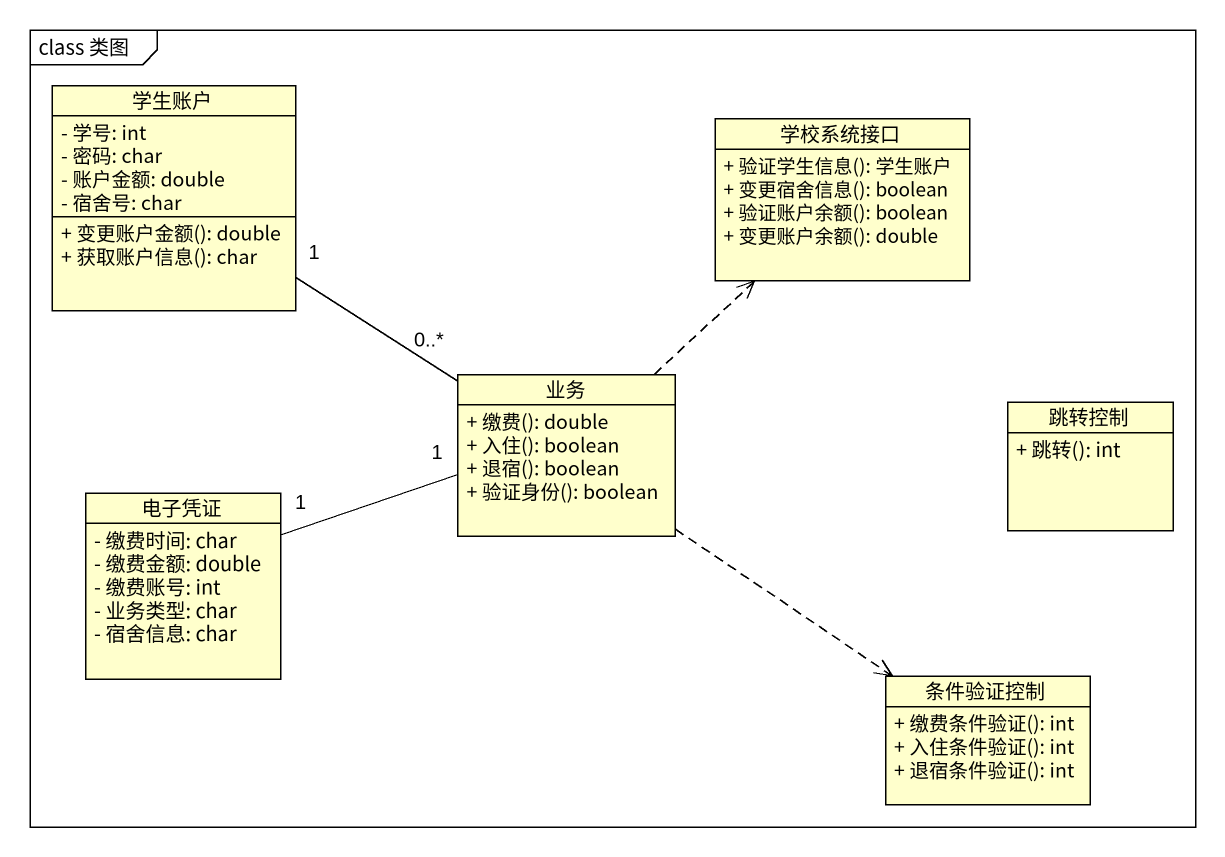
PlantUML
@startuml
mainframe class 类图
hide circle
hide empty members
skinparam classAttributeIconSize 0
class 学生账户 {
  - 学号: int
  - 密码: char
  - 账户金额: double
  - 宿舍号: char
  + 变更账户金额(): double
  + 获取账户信息(): char
}
class 学校系统接口 {
  + 验证学生信息(): 学生账户
  + 变更宿舍信息(): boolean
  + 验证账户余额(): boolean
  + 变更账户余额(): double
}
class 业务 {
  + 缴费(): double
  + 入住(): boolean
  + 退宿(): boolean
  + 验证身份(): boolean
}
class 跳转控制 {
  + 跳转(): int
}
class 电子凭证 {
  - 缴费时间: char
  - 缴费金额: double
  - 缴费账号: int
  - 业务类型: char
  - 宿舍信息: char
}
class 条件验证控制 {
  + 缴费条件验证(): int
  + 入住条件验证(): int
  + 退宿条件验证(): int
}
学生账户 "1" -- "0..*" 业务
业务 .up.> 学校系统接口
业务 ..> 条件验证控制
电子凭证 "1" -right- "1" 业务
@enduml
